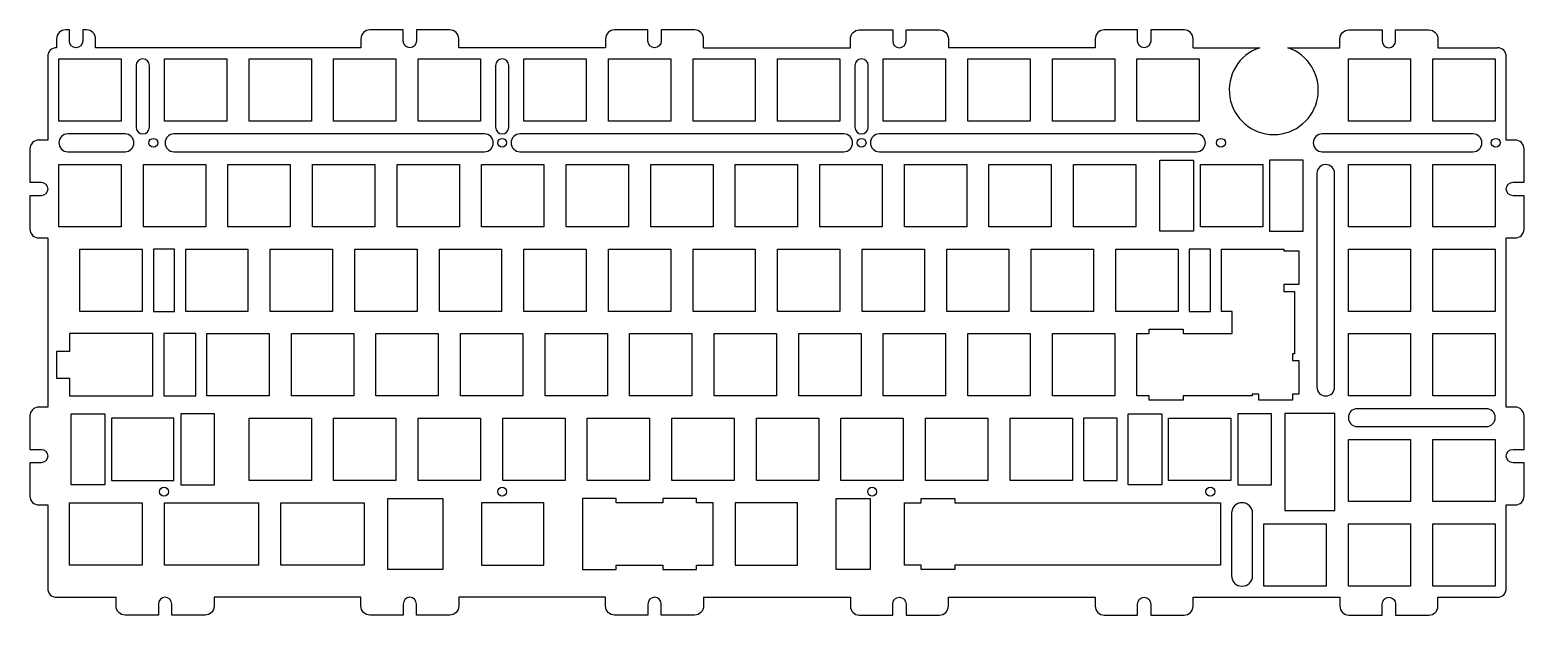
# Model space of a CAD drawing. Header units: millimetres. Extents: x 451 to 787, y 98 to 230.
import ezdxf

# ---------------------------------------------------------------- set-up
doc = ezdxf.new("R2010")
doc.units = ezdxf.units.MM
doc.layers.add('BLACK', color=7, linetype='Continuous')

msp = doc.modelspace()

# ---------------------------------------------------------------- linework, layer by layer
for p, q in [((552.88, 206.52), (483.13, 206.52)), ((712.88, 206.52), (641.63, 206.52)), ((775.01, 206.52), (741.13, 206.52)), ((483.13, 202.52), (552.88, 202.52)), ((641.63, 202.52), (712.88, 202.52)), ((741.13, 202.52), (775.01, 202.52))]:
    msp.add_line(p, q)
at = {"color": 0}
for p, q in [((464.38, 161.64), (464.38, 161.64)), ((464.38, 147.64), (464.38, 147.64)), ((502.13, 123.64), (502.13, 109.64))]:
    msp.add_line(p, q, dxfattribs=at)
for points in [[(525.13, 225.89), (465.51, 225.89), (465.51, 227.89, 0.414214), (463.51, 229.89), (462.63, 229.89), (462.63, 227.39, -1), (459.63, 227.39), (459.63, 229.89), (458.76, 229.89, 0.414214), (456.76, 227.89), (456.76, 225.89, 0.414214), (454.76, 223.89), (454.76, 205.14), (452.76, 205.14, 0.414214), (450.76, 203.14)], [(580.13, 225.89), (547.13, 225.89), (547.13, 227.89, 0.414214), (545.13, 229.89), (537.63, 229.89), (537.63, 227.39, -1), (534.63, 227.39), (534.63, 229.89), (527.13, 229.89, 0.414214), (525.13, 227.89), (525.13, 225.89)], [(602.13, 225.89), (602.13, 227.89, 0.414214), (600.13, 229.89), (592.63, 229.89), (592.63, 227.39, -1), (589.63, 227.39), (589.63, 229.89), (582.13, 229.89, 0.414214), (580.13, 227.89), (580.13, 225.89)], [(602.13, 225.89), (635.13, 225.89), (635.13, 227.89, -0.414214), (637.13, 229.89), (644.63, 229.89), (644.63, 227.39, 1), (647.63, 227.39), (647.63, 229.89), (655.13, 229.89, -0.414214), (657.13, 227.89), (657.13, 225.89)], [(712.13, 225.89), (712.13, 227.89, 0.414214), (710.13, 229.89), (702.63, 229.89), (702.63, 227.39, -1), (699.63, 227.39), (699.63, 229.89), (692.13, 229.89, 0.414214), (690.13, 227.89), (690.13, 225.89), (657.13, 225.89)], [(712.13, 225.89), (727.13, 225.89, 6.243717), (733.38, 225.89), (745.13, 225.89), (745.13, 227.89, -0.414214), (747.13, 229.89), (754.63, 229.89), (754.63, 227.39, 1), (757.63, 227.39), (757.63, 229.89), (765.13, 229.89, -0.414214), (767.13, 227.89), (767.13, 225.89), (780.51, 225.89)], [(782.51, 145.14), (782.51, 183.14), (784.51, 183.14, 0.414214), (786.51, 185.14), (786.51, 192.64), (784.01, 192.64, -1), (784.01, 195.64), (786.51, 195.64), (786.51, 203.14, 0.414214), (784.51, 205.14), (782.51, 205.14), (782.51, 223.89, 0.414214), (780.51, 225.89)], [(450.76, 203.14), (450.76, 195.64), (453.26, 195.64, -1), (453.26, 192.64), (450.76, 192.64), (450.76, 185.14, 0.414214), (452.76, 183.14), (454.76, 183.14), (454.76, 145.14), (452.76, 145.14, 0.414214), (450.76, 143.14)], [(767.13, 102.39), (780.51, 102.39, 0.414214), (782.51, 104.39), (782.51, 123.14), (784.51, 123.14, 0.414214), (786.51, 125.14), (786.51, 132.64), (784.01, 132.64, -1), (784.01, 135.64), (786.51, 135.64), (786.51, 143.14, 0.414214), (784.51, 145.14), (782.51, 145.14)], [(450.76, 143.14), (450.76, 135.64), (453.26, 135.64, -1), (453.26, 132.64), (450.76, 132.64), (450.76, 125.14, 0.414214), (452.76, 123.14), (454.76, 123.14), (454.76, 104.39, 0.414214), (456.76, 102.39), (470.13, 102.39)], [(525.13, 102.39), (492.13, 102.39), (492.13, 100.39, -0.414214), (490.13, 98.39), (482.63, 98.39), (482.63, 100.89, 1), (479.63, 100.89), (479.63, 98.39), (472.13, 98.39, -0.414214), (470.13, 100.39), (470.13, 102.39)], [(580.13, 102.39), (547.13, 102.39), (547.13, 100.39, -0.414214), (545.13, 98.39), (537.63, 98.39), (537.63, 100.89, 1), (534.63, 100.89), (534.63, 98.39), (527.13, 98.39, -0.414214), (525.13, 100.39), (525.13, 102.39)], [(602.13, 102.39), (602.13, 100.39, -0.414214), (600.13, 98.39), (592.63, 98.39), (592.63, 100.89, 1), (589.63, 100.89), (589.63, 98.39), (582.13, 98.39, -0.414214), (580.13, 100.39), (580.13, 102.39)], [(602.13, 102.39), (635.13, 102.39), (635.13, 100.39, 0.414214), (637.13, 98.39), (644.63, 98.39), (644.63, 100.89, -1), (647.63, 100.89), (647.63, 98.39), (655.13, 98.39, 0.414214), (657.13, 100.39), (657.13, 102.39)], [(657.13, 102.39), (690.13, 102.39), (690.13, 100.39, 0.414214), (692.13, 98.39), (699.63, 98.39), (699.63, 100.89, -1), (702.63, 100.89), (702.63, 98.39), (710.13, 98.39, 0.414214), (712.13, 100.39), (712.13, 102.39)], [(712.13, 102.39), (745.13, 102.39), (745.13, 100.39, 0.414214), (747.13, 98.39), (754.63, 98.39), (754.63, 100.89, -1), (757.63, 100.89), (757.63, 98.39), (765.13, 98.39, 0.414214), (767.13, 100.39), (767.13, 102.39)]]:
    msp.add_lwpolyline(points, format="xyb")
for points in [[(471.26, 223.39), (471.26, 209.39), (457.26, 209.39), (457.26, 223.39)], [(495.01, 223.39), (495.01, 209.39), (481.01, 209.39), (481.01, 223.39)], [(514.01, 223.39), (514.01, 209.39), (500.01, 209.39), (500.01, 223.39)], [(533.01, 223.39), (533.01, 209.39), (519.01, 209.39), (519.01, 223.39)], [(552.01, 223.39), (552.01, 209.39), (538.01, 209.39), (538.01, 223.39)], [(575.76, 223.39), (575.76, 209.39), (561.76, 209.39), (561.76, 223.39)], [(594.76, 223.39), (594.76, 209.39), (580.76, 209.39), (580.76, 223.39)], [(613.76, 223.39), (613.76, 209.39), (599.76, 209.39), (599.76, 223.39)], [(632.76, 223.39), (632.76, 209.39), (618.76, 209.39), (618.76, 223.39)], [(656.51, 223.39), (656.51, 209.39), (642.51, 209.39), (642.51, 223.39)], [(675.51, 223.39), (675.51, 209.39), (661.51, 209.39), (661.51, 223.39)], [(694.51, 223.39), (694.51, 209.39), (680.51, 209.39), (680.51, 223.39)], [(713.51, 223.39), (713.51, 209.39), (699.51, 209.39), (699.51, 223.39)], [(761.01, 223.39), (761.01, 209.39), (747.01, 209.39), (747.01, 223.39)], [(780.01, 223.39), (780.01, 209.39), (766.01, 209.39), (766.01, 223.39)], [(471.26, 199.64), (471.26, 185.64), (457.26, 185.64), (457.26, 199.64)], [(490.26, 199.64), (490.26, 185.64), (476.26, 185.64), (476.26, 199.64)], [(509.26, 199.64), (509.26, 185.64), (495.26, 185.64), (495.26, 199.64)], [(528.26, 199.64), (528.26, 185.64), (514.26, 185.64), (514.26, 199.64)], [(547.26, 199.64), (547.26, 185.64), (533.26, 185.64), (533.26, 199.64)], [(566.26, 199.64), (566.26, 185.64), (552.26, 185.64), (552.26, 199.64)], [(585.26, 199.64), (585.26, 185.64), (571.26, 185.64), (571.26, 199.64)], [(604.26, 199.64), (604.26, 185.64), (590.26, 185.64), (590.26, 199.64)], [(623.26, 199.64), (623.26, 185.64), (609.26, 185.64), (609.26, 199.64)], [(642.26, 199.64), (642.26, 185.64), (628.26, 185.64), (628.26, 199.64)], [(661.26, 199.64), (661.26, 185.64), (647.26, 185.64), (647.26, 199.64)], [(680.26, 199.64), (680.26, 185.64), (666.26, 185.64), (666.26, 199.64)], [(699.26, 199.64), (699.26, 185.64), (685.26, 185.64), (685.26, 199.64)], [(704.66, 200.61), (712.23, 200.61), (712.23, 184.67), (704.66, 184.67)], [(727.76, 199.64), (727.76, 185.64), (713.76, 185.64), (713.76, 199.64)], [(736.86, 200.61), (729.28, 200.61), (729.28, 184.67), (736.86, 184.67)], [(761.01, 199.64), (761.01, 185.64), (747.01, 185.64), (747.01, 199.64)], [(780.01, 199.64), (780.01, 185.64), (766.01, 185.64), (766.01, 199.64)], [(476.01, 180.64), (476.01, 166.64), (462.01, 166.64), (462.01, 180.64)], [(499.76, 180.64), (499.76, 166.64), (485.76, 166.64), (485.76, 180.64)], [(518.76, 180.64), (518.76, 166.64), (504.76, 166.64), (504.76, 180.64)], [(537.76, 180.64), (537.76, 166.64), (523.76, 166.64), (523.76, 180.64)], [(556.76, 180.64), (556.76, 166.64), (542.76, 166.64), (542.76, 180.64)], [(575.76, 180.64), (575.76, 166.64), (561.76, 166.64), (561.76, 180.64)], [(594.76, 180.64), (594.76, 166.64), (580.76, 166.64), (580.76, 180.64)], [(613.76, 180.64), (613.76, 166.64), (599.76, 166.64), (599.76, 180.64)], [(632.76, 180.64), (632.76, 166.64), (618.76, 166.64), (618.76, 180.64)], [(651.76, 180.64), (651.76, 166.64), (637.76, 166.64), (637.76, 180.64)], [(670.76, 180.64), (670.76, 166.64), (656.76, 166.64), (656.76, 180.64)], [(689.76, 180.64), (689.76, 166.64), (675.76, 166.64), (675.76, 180.64)], [(708.76, 180.64), (708.76, 166.64), (694.76, 166.64), (694.76, 180.64)], [(734.48, 148.04), (734.48, 146.67), (726.91, 146.67), (726.91, 148.04), (725.38, 148.04), (725.38, 147.64), (709.86, 147.64), (709.86, 146.67), (702.28, 146.67), (702.28, 147.64), (699.51, 147.64), (699.51, 161.64), (702.28, 161.64), (702.28, 162.61), (709.86, 162.61), (709.86, 161.64), (720.88, 161.64), (720.88, 166.64), (718.51, 166.64), (718.51, 180.64), (732.51, 180.64), (732.51, 180.24), (735.85, 180.24), (735.85, 172.67), (732.51, 172.67), (732.51, 171.14), (734.88, 171.14), (734.88, 157.14), (734.48, 157.14), (734.48, 155.62), (735.85, 155.62), (735.85, 148.04)], [(761.01, 180.64), (761.01, 166.64), (747.01, 166.64), (747.01, 180.64)], [(780.01, 180.64), (780.01, 166.64), (766.01, 166.64), (766.01, 180.64)], [(504.51, 161.64), (504.51, 147.64), (490.51, 147.64), (490.51, 161.64)], [(523.51, 161.64), (523.51, 147.64), (509.51, 147.64), (509.51, 161.64)], [(542.51, 161.64), (542.51, 147.64), (528.51, 147.64), (528.51, 161.64)], [(561.51, 161.64), (561.51, 147.64), (547.51, 147.64), (547.51, 161.64)], [(580.51, 161.64), (580.51, 147.64), (566.51, 147.64), (566.51, 161.64)], [(599.51, 161.64), (599.51, 147.64), (585.51, 147.64), (585.51, 161.64)], [(618.51, 161.64), (618.51, 147.64), (604.51, 147.64), (604.51, 161.64)], [(637.51, 161.64), (637.51, 147.64), (623.51, 147.64), (623.51, 161.64)], [(656.51, 161.64), (656.51, 147.64), (642.51, 147.64), (642.51, 161.64)], [(675.51, 161.64), (675.51, 147.64), (661.51, 147.64), (661.51, 161.64)], [(694.51, 161.64), (694.51, 147.64), (680.51, 147.64), (680.51, 161.64)], [(761.01, 161.64), (761.01, 147.64), (747.01, 147.64), (747.01, 161.64)], [(780.01, 161.64), (780.01, 147.64), (766.01, 147.64), (766.01, 161.64)], [(460.03, 143.61), (467.61, 143.61), (467.61, 127.67), (460.03, 127.67)], [(469.13, 128.64), (483.13, 128.64), (483.13, 142.64), (469.13, 142.64)], [(492.23, 143.61), (484.66, 143.61), (484.66, 127.67), (492.23, 127.67)], [(514.01, 142.64), (514.01, 128.64), (500.01, 128.64), (500.01, 142.64)], [(533.01, 142.64), (533.01, 128.64), (519.01, 128.64), (519.01, 142.64)], [(552.01, 142.64), (552.01, 128.64), (538.01, 128.64), (538.01, 142.64)], [(571.01, 142.64), (571.01, 128.64), (557.01, 128.64), (557.01, 142.64)], [(590.01, 142.64), (590.01, 128.64), (576.01, 128.64), (576.01, 142.64)], [(609.01, 142.64), (609.01, 128.64), (595.01, 128.64), (595.01, 142.64)], [(628.01, 142.64), (628.01, 128.64), (614.01, 128.64), (614.01, 142.64)], [(647.01, 142.64), (647.01, 128.64), (633.01, 128.64), (633.01, 142.64)], [(666.01, 142.64), (666.01, 128.64), (652.01, 128.64), (652.01, 142.64)], [(685.01, 142.64), (685.01, 128.64), (671.01, 128.64), (671.01, 142.64)], [(697.53, 143.61), (705.11, 143.61), (705.11, 127.67), (697.53, 127.67)], [(706.63, 142.64), (720.63, 142.64), (720.63, 128.64), (706.63, 128.64)], [(729.73, 143.61), (722.16, 143.61), (722.16, 127.67), (729.73, 127.67)], [(744.01, 121.89), (744.01, 143.67), (732.73, 143.67), (732.73, 121.89)], [(761.01, 137.89), (761.01, 123.89), (747.01, 123.89), (747.01, 137.89)], [(780.01, 137.89), (780.01, 123.89), (766.01, 123.89), (766.01, 137.89)], [(543.58, 108.67), (531.18, 108.67), (531.18, 124.61), (543.58, 124.61)], [(604.26, 123.64), (600.58, 123.64), (600.58, 124.61), (593, 124.61), (593, 123.64), (582.51, 123.64), (582.51, 124.61), (574.93, 124.61), (574.93, 108.67), (582.51, 108.67), (582.51, 109.64), (593, 109.64), (593, 108.67), (600.58, 108.67), (600.58, 109.64), (604.26, 109.64)], [(631.93, 124.61), (639.58, 124.61), (639.58, 108.67), (631.93, 108.67)], [(609.26, 109.64), (623.25, 109.64), (623.25, 123.64), (609.26, 123.64)], [(742.01, 118.89), (742.01, 104.89), (728.01, 104.89), (728.01, 118.89)], [(761.01, 118.89), (761.01, 104.89), (747.01, 104.89), (747.01, 118.89)], [(780.01, 118.89), (780.01, 104.89), (766.01, 104.89), (766.01, 118.89)]]:
    msp.add_lwpolyline(points, close=True, dxfattribs=at)
for points in [[(474.63, 208.02, 1), (477.63, 208.02), (477.63, 221.89, 1), (474.63, 221.89)], [(555.38, 208.02, 1), (558.38, 208.02), (558.38, 221.89, 1), (555.38, 221.89)], [(636.13, 208.02, 1), (639.13, 208.02), (639.13, 221.89, 1), (636.13, 221.89)], [(472.13, 202.52, 1), (472.13, 206.52), (459.26, 206.52, 1), (459.26, 202.52)], [(633.63, 202.52, 1), (633.63, 206.52), (560.88, 206.52, 1), (560.88, 202.52)], [(739.93, 149.64, 1), (743.93, 149.64), (743.93, 197.64, 1), (739.93, 197.64)], [(749.01, 144.77, 1), (749.01, 140.77), (778.01, 140.77, 1), (778.01, 144.77)]]:
    msp.add_lwpolyline(points, format="xyb", close=True)
for points in [[(478.51, 166.64), (483.26, 166.64), (483.26, 180.64), (478.51, 180.64)], [(711.26, 166.64), (716.01, 166.64), (716.01, 180.64), (711.26, 180.64)], [(459.63, 157.64), (456.76, 157.64), (456.76, 154.64), (456.76, 151.64), (459.63, 151.64), (459.63, 147.64), (478.38, 147.64), (478.38, 161.64), (459.63, 161.64)], [(695.03, 142.64), (687.51, 142.64), (687.51, 128.64), (695.03, 128.64)]]:
    msp.add_lwpolyline(points, close=True)
msp.add_lwpolyline([(488.01, 147.64), (488.01, 161.64), (480.88, 161.64), (480.88, 147.64), (488.01, 147.64)])
at = {"linetype": 'Continuous'}
for points in [[(718.26, 109.64), (658.61, 109.64), (658.61, 108.68), (651.03, 108.68), (651.03, 109.64), (647.25, 109.64), (647.25, 123.64), (651.03, 123.64), (651.03, 124.61), (658.61, 124.61), (658.61, 123.64), (718.26, 123.64)], [(459.63, 123.64), (476.01, 123.64), (476.01, 109.64), (459.63, 109.64)], [(566.26, 109.64), (566.26, 123.64), (552.26, 123.64), (552.26, 109.64)]]:
    msp.add_lwpolyline(points, close=True, dxfattribs=at)
for points in [[(481, 109.64), (481, 123.64), (502.13, 123.64), (502.13, 109.64), (481, 109.64)], [(507.13, 109.64), (507.13, 123.64), (525.88, 123.64), (525.88, 109.64), (507.13, 109.64)]]:
    msp.add_lwpolyline(points, dxfattribs=at)
at = {"color": 0}
msp.add_lwpolyline([(725.51, 121.27, 1), (720.76, 121.27), (720.76, 107.27, 1), (725.51, 107.27)], format="xyb", close=True, dxfattribs=at)
for centre, start, end in [((483.13, 204.52), 90, 270), ((552.88, 204.52), 270, 90), ((641.63, 204.52), 90, 270), ((712.88, 204.52), 270, 90), ((741.13, 204.52), 90, 270), ((775.01, 204.52), 270, 90)]:
    msp.add_arc(centre, 2, start, end)
at = {"layer": 'BLACK'}
for centre in [(478.51, 204.52), (556.88, 204.52), (637.63, 204.52), (718.38, 204.52), (780.13, 204.52), (480.88, 126.14), (556.88, 126.14), (640.01, 126.14), (716.01, 126.14)]:
    msp.add_circle(centre, 1, dxfattribs=at)

doc.saveas('drawing.dxf')
